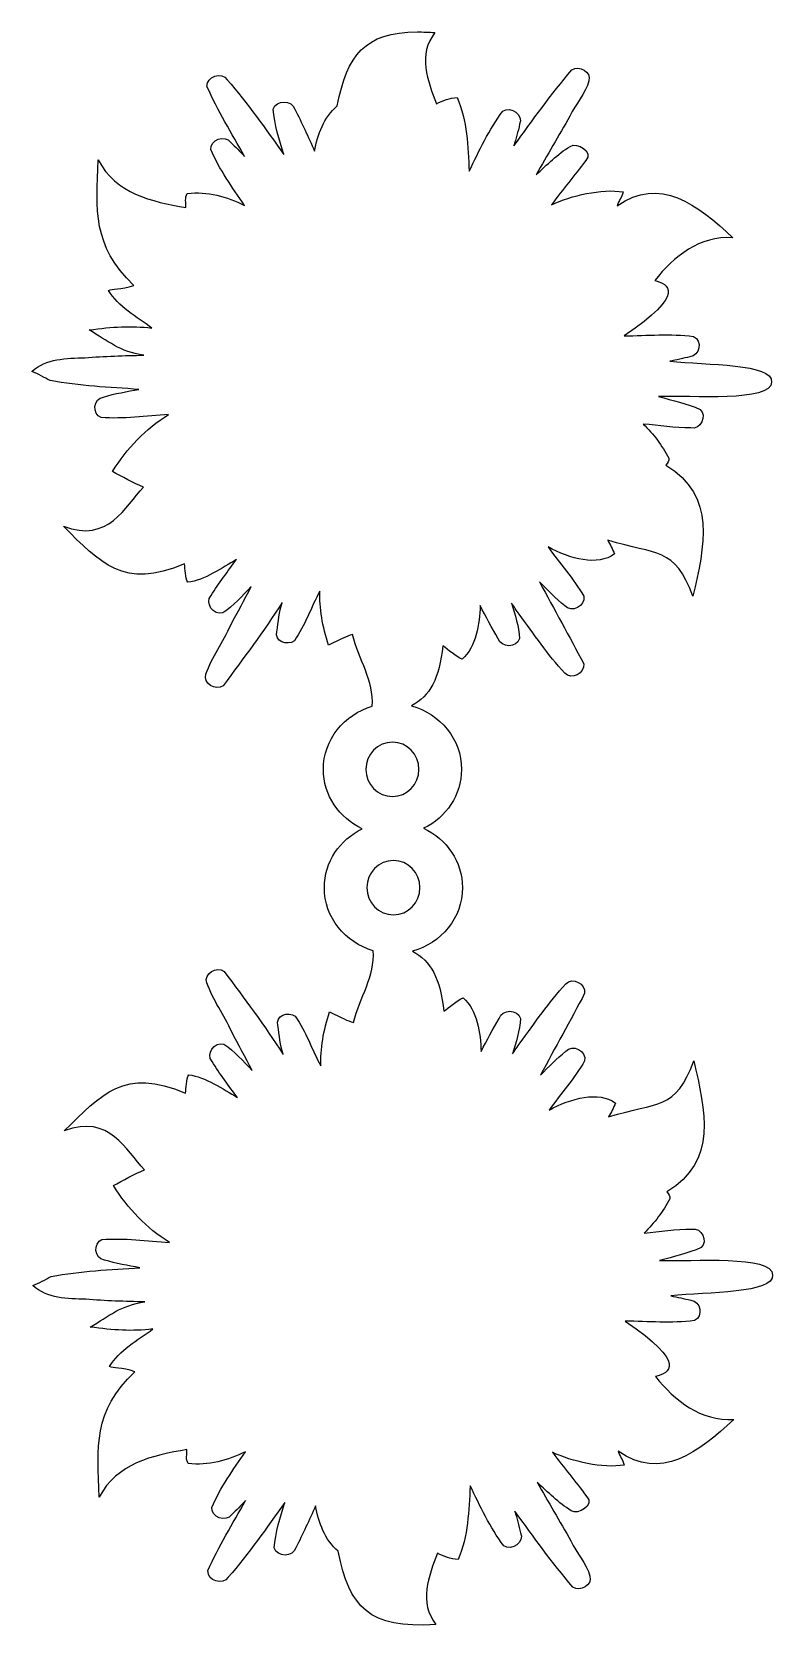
# Model space of a CAD drawing. Header units: centimetres. Extents: x -5.9 to 4.4, y -10.4 to 11.8.
import ezdxf

# ---------------------------------------------------------------- set-up
doc = ezdxf.new("R2010")
doc.units = ezdxf.units.CM
doc.header["$MEASUREMENT"] = 0
doc.layers.add('Layer 1', color=7, linetype='Continuous')

msp = doc.modelspace()

# ---------------------------------------------------------------- linework, layer by layer
at = {"layer": 'Layer 1', "color": 36}
for points, knots in [([(-0.53867, 11.8311), (-1.27542, 11.82613), (-1.51147, 11.51332), (-1.65298, 10.80526), (-1.65298, 10.80526), (-1.83836, 10.64705), (-1.92538, 10.40709), (-1.96663, 10.17552), (-1.96663, 10.17552), (-2.05515, 10.37087), (-2.14167, 10.56757), (-2.24282, 10.75803), (-2.24282, 10.75803), (-2.2774, 10.8906), (-2.50324, 10.89087), (-2.54068, 10.76018), (-2.54068, 10.76018), (-2.52718, 10.54439), (-2.45638, 10.33403), (-2.39487, 10.12686), (-2.39487, 10.12686), (-2.64445, 10.48233), (-2.89568, 10.83828), (-3.18047, 11.16773), (-3.18047, 11.16773), (-3.25489, 11.28906), (-3.47459, 11.21114), (-3.4629, 11.07398), (-3.4629, 11.07398), (-3.3137, 10.7393), (-3.11873, 10.4232), (-2.9399, 10.10146), (-2.9399, 10.10146), (-3.00152, 10.16883), (-3.06618, 10.23369), (-3.13162, 10.29718), (-3.13162, 10.29718), (-3.21102, 10.40923), (-3.4218, 10.33211), (-3.40891, 10.19699), (-3.40891, 10.19699), (-3.29108, 9.92033), (-3.11025, 9.67254), (-2.94137, 9.42233), (-2.94137, 9.42233), (-3.18381, 9.54458), (-3.46122, 9.62268), (-3.73578, 9.58549), (-3.73578, 9.58549), (-3.77495, 9.5288), (-3.75246, 9.45671), (-3.75488, 9.39335), (-3.75488, 9.39335), (-4.23952, 9.47248), (-4.72713, 9.58701), (-4.97496, 10.05351), (-4.97496, 10.05351), (-5.00088, 9.3541), (-5.05986, 8.87238), (-4.48024, 8.31098), (-4.48024, 8.31098), (-4.65749, 8.24947), (-4.78706, 8.26558), (-4.82988, 8.23834), (-4.82988, 8.23834), (-4.70221, 8.01942), (-4.43424, 7.86855), (-4.22865, 7.71737), (-4.22865, 7.71737), (-4.52162, 7.75362), (-4.77249, 7.73496), (-5.09946, 7.69125), (-5.09946, 7.69125), (-4.84225, 7.53978), (-4.67302, 7.38782), (-4.34104, 7.34024), (-4.34104, 7.34024), (-4.61372, 7.33626), (-4.88636, 7.32623), (-5.15822, 7.30517), (-5.15822, 7.30517), (-5.41271, 7.29705), (-5.7008, 7.29664), (-5.89534, 7.11267), (-5.89534, 7.11267), (-5.80492, 7.08187), (-5.72664, 7.02909), (-5.64082, 6.98887), (-5.64082, 6.98887), (-5.23563, 6.91251), (-4.81958, 6.89236), (-4.40752, 6.86578), (-4.40752, 6.86578), (-4.57388, 6.83709), (-4.74052, 6.80735), (-4.90224, 6.75951), (-4.90224, 6.75951), (-5.04251, 6.74277), (-5.06186, 6.52436), (-4.93529, 6.47362), (-4.93529, 6.47362), (-4.62312, 6.45267), (-4.30858, 6.49399), (-3.99654, 6.51441), (-3.99654, 6.51441), (-4.31959, 6.31808), (-4.57579, 6.04283), (-4.77553, 5.7258), (-4.77553, 5.7258), (-4.65336, 5.65774), (-4.47459, 5.55924), (-4.34435, 5.50754), (-4.34435, 5.50754), (-4.60028, 5.23865), (-4.82945, 4.72667), (-5.45866, 4.96331), (-5.45866, 4.96331), (-4.94517, 4.46237), (-4.6222, 4.07546), (-3.77581, 4.44198), (-3.77581, 4.44198), (-3.76329, 4.37452), (-3.76651, 4.24518), (-3.72953, 4.1865), (-3.72953, 4.1865), (-3.49444, 4.21417), (-3.25516, 4.38608), (-3.05228, 4.50316), (-3.05228, 4.50316), (-3.17217, 4.33715), (-3.29963, 4.17592), (-3.40486, 4.0008), (-3.40486, 4.0008), (-3.49818, 3.89925), (-3.37283, 3.72272), (-3.24326, 3.75892), (-3.24326, 3.75892), (-3.0924, 3.85717), (-2.97272, 3.9975), (-2.84771, 4.12639), (-2.84771, 4.12639), (-2.94204, 3.94724), (-3.03688, 3.76856), (-3.13235, 3.59003), (-3.13235, 3.59003), (-3.23815, 3.3585), (-3.39482, 3.15009), (-3.47759, 2.90876), (-3.47759, 2.90876), (-3.52533, 2.7817), (-3.34196, 2.67176), (-3.23739, 2.74882), (-3.23739, 2.74882), (-2.95176, 3.13221), (-2.67687, 3.50361), (-2.41617, 3.90419), (-2.41617, 3.90419), (-2.46502, 3.77098), (-2.46617, 3.63911), (-2.49073, 3.49915), (-2.49073, 3.49915), (-2.5311, 3.37189), (-2.35033, 3.29629), (-2.24833, 3.37249), (-2.24833, 3.37249), (-2.09975, 3.58411), (-2.01797, 3.836), (-1.89281, 4.0627), (-1.89281, 4.0627), (-1.90056, 3.83157), (-1.85853, 3.56903), (-1.77161, 3.31202), (-1.77161, 3.31202), (-1.5896, 3.40028), (-1.52972, 3.43377), (-1.4418, 3.46015), (-1.4418, 3.46015), (-1.3506, 3.10741), (-1.14283, 2.8183), (-1.16488, 2.46365), (-1.16488, 2.46365), (-1.55863, 2.34924), (-1.84507, 1.99993), (-1.84507, 1.5863), (-1.84507, 1.5863), (-1.84507, 1.22375), (-1.62467, 0.9105), (-1.30518, 0.76155), (-1.30518, 0.76155), (-1.61756, 0.61021), (-1.83148, 0.30045), (-1.83148, -0.05712), (-1.83148, -0.05712), (-1.83148, -0.47075), (-1.54504, -0.82006), (-1.15129, -0.93447), (-1.15129, -0.93447), (-1.12924, -1.28912), (-1.33701, -1.57823), (-1.42821, -1.93097), (-1.42821, -1.93097), (-1.51614, -1.90459), (-1.57601, -1.8711), (-1.75802, -1.78284), (-1.75802, -1.78284), (-1.84493, -2.03985), (-1.88697, -2.30239), (-1.87922, -2.53352), (-1.87922, -2.53352), (-2.00438, -2.30681), (-2.08616, -2.05492), (-2.23474, -1.84331), (-2.23474, -1.84331), (-2.33674, -1.76711), (-2.51751, -1.84272), (-2.47714, -1.96997), (-2.47714, -1.96997), (-2.45258, -2.10993), (-2.45143, -2.2418), (-2.40258, -2.37501), (-2.40258, -2.37501), (-2.66328, -1.97444), (-2.93817, -1.60303), (-3.2238, -1.21964), (-3.2238, -1.21964), (-3.32837, -1.14258), (-3.51173, -1.25252), (-3.464, -1.37958), (-3.464, -1.37958), (-3.38123, -1.62091), (-3.22457, -1.82932), (-3.11876, -2.06085), (-3.11876, -2.06085), (-3.0233, -2.23938), (-2.92846, -2.41805), (-2.83412, -2.59721), (-2.83412, -2.59721), (-2.95913, -2.46832), (-3.07881, -2.32799), (-3.22967, -2.22974), (-3.22967, -2.22974), (-3.35925, -2.19354), (-3.48459, -2.37007), (-3.39127, -2.47162), (-3.39127, -2.47162), (-3.28603, -2.64674), (-3.15858, -2.80797), (-3.03869, -2.97398), (-3.03869, -2.97398), (-3.24157, -2.8569), (-3.48086, -2.68499), (-3.71594, -2.65732), (-3.71594, -2.65732), (-3.75292, -2.716), (-3.7497, -2.84534), (-3.76222, -2.9128), (-3.76222, -2.9128), (-4.6086, -2.54628), (-4.93157, -2.93319), (-5.44506, -3.43413), (-5.44506, -3.43413), (-4.81586, -3.19749), (-4.58669, -3.70947), (-4.33075, -3.97836), (-4.33075, -3.97836), (-4.46099, -4.03006), (-4.63976, -4.12856), (-4.76193, -4.19662), (-4.76193, -4.19662), (-4.5622, -4.51365), (-4.306, -4.7889), (-3.98294, -4.98523), (-3.98294, -4.98523), (-4.29498, -4.96481), (-4.60952, -4.9235), (-4.92169, -4.94444), (-4.92169, -4.94444), (-5.04825, -4.99518), (-5.02891, -5.21359), (-4.88864, -5.23033), (-4.88864, -5.23033), (-4.72692, -5.27817), (-4.56028, -5.30791), (-4.39392, -5.3366), (-4.39392, -5.3366), (-4.80598, -5.36318), (-5.22204, -5.38333), (-5.62722, -5.45969), (-5.62722, -5.45969), (-5.71304, -5.49991), (-5.79132, -5.55269), (-5.88174, -5.58349), (-5.88174, -5.58349), (-5.6872, -5.76746), (-5.39912, -5.76787), (-5.14462, -5.77599), (-5.14462, -5.77599), (-4.87275, -5.79705), (-4.60012, -5.80707), (-4.32744, -5.81106), (-4.32744, -5.81106), (-4.65942, -5.85864), (-4.82865, -6.0106), (-5.08586, -6.16207), (-5.08586, -6.16207), (-4.7589, -6.20578), (-4.50802, -6.22444), (-4.21505, -6.18819), (-4.21505, -6.18819), (-4.42064, -6.33937), (-4.68861, -6.49024), (-4.81628, -6.70916), (-4.81628, -6.70916), (-4.77346, -6.73639), (-4.64389, -6.72029), (-4.46664, -6.7818), (-4.46664, -6.7818), (-5.04626, -7.3432), (-4.98728, -7.82492), (-4.96136, -8.52433), (-4.96136, -8.52433), (-4.71353, -8.05783), (-4.22592, -7.9433), (-3.74128, -7.86417), (-3.74128, -7.86417), (-3.73886, -7.92753), (-3.76136, -7.99963), (-3.72218, -8.05631), (-3.72218, -8.05631), (-3.44762, -8.09349), (-3.17021, -8.0154), (-2.92777, -7.89315), (-2.92777, -7.89315), (-3.09665, -8.14335), (-3.27747, -8.39114), (-3.39531, -8.66781), (-3.39531, -8.66781), (-3.4082, -8.80292), (-3.19742, -8.88005), (-3.11802, -8.768), (-3.11802, -8.768), (-3.05258, -8.70451), (-2.98792, -8.63965), (-2.9263, -8.57228), (-2.9263, -8.57228), (-3.10512, -8.89403), (-3.3001, -9.21012), (-3.4493, -9.54481), (-3.4493, -9.54481), (-3.46099, -9.68197), (-3.24129, -9.75989), (-3.16687, -9.63856), (-3.16687, -9.63856), (-2.88208, -9.30911), (-2.63085, -8.95316), (-2.38127, -8.59769), (-2.38127, -8.59769), (-2.44278, -8.80487), (-2.51357, -9.01522), (-2.52708, -9.23101), (-2.52708, -9.23101), (-2.48964, -9.3617), (-2.26381, -9.36143), (-2.22922, -9.22886), (-2.22922, -9.22886), (-2.12807, -9.0384), (-2.04155, -8.8417), (-1.95303, -8.64635), (-1.95303, -8.64635), (-1.91178, -8.87792), (-1.82476, -9.11789), (-1.63938, -9.27609), (-1.63938, -9.27609), (-1.48324, -10.0574), (-1.21223, -10.35746), (-0.2801, -10.2937), (-0.2801, -10.2937), (-0.52146, -9.99307), (-0.38104, -9.61977), (-0.25806, -9.3015), (-0.25806, -9.3015), (-0.17181, -9.35286), (-0.07461, -9.38622), (0.02694, -9.39059), (0.02694, -9.39059), (0.16733, -9.06845), (0.17849, -8.71246), (0.19478, -8.36726), (0.19478, -8.36726), (0.33639, -8.65227), (0.4691, -8.94635), (0.66122, -9.20167), (0.66122, -9.20167), (0.77402, -9.27798), (0.95403, -9.1475), (0.89664, -9.02062), (0.89664, -9.02062), (0.87339, -8.91944), (0.84691, -8.81747), (0.81584, -8.71827), (0.81584, -8.71827), (1.07633, -9.07633), (1.33319, -9.43887), (1.622, -9.77452), (1.622, -9.77452), (1.72261, -9.84467), (1.89811, -9.74899), (1.85963, -9.6246), (1.85963, -9.6246), (1.81233, -9.44241), (1.67305, -9.30179), (1.5963, -9.13297), (1.5963, -9.13297), (1.43755, -8.86235), (1.28, -8.59122), (1.12619, -8.31788), (1.12619, -8.31788), (1.27668, -8.45697), (1.42363, -8.60549), (1.59997, -8.7129), (1.59997, -8.7129), (1.68706, -8.77821), (1.92962, -8.63629), (1.81776, -8.51861), (1.81776, -8.51861), (1.64781, -8.29072), (1.50867, -8.13086), (1.33847, -7.9021), (1.33847, -7.9021), (1.60889, -8.02875), (2.03669, -8.12908), (2.33709, -8.07993), (2.33709, -8.07993), (2.31354, -7.99563), (2.27572, -7.96867), (2.25372, -7.88564), (2.25372, -7.88564), (2.83422, -8.30598), (3.37462, -7.9058), (3.85907, -7.44375), (3.85907, -7.44375), (3.40133, -7.47564), (3.0381, -7.18307), (2.77341, -6.84943), (2.77341, -6.84943), (2.95562, -6.80129), (3.23207, -6.67399), (2.34774, -6.07871), (2.34774, -6.07871), (2.66908, -6.08546), (2.99469, -6.11091), (3.31367, -6.07191), (3.31367, -6.07191), (3.43949, -6.01572), (3.40133, -5.79933), (3.26188, -5.78996), (3.26188, -5.78996), (3.16959, -5.76568), (3.07637, -5.74583), (2.98239, -5.72877), (2.98239, -5.72877), (3.49673, -5.67255), (4.41901, -5.69782), (4.3986, -5.43894), (4.3986, -5.43894), (4.39876, -5.15505), (3.27788, -5.25305), (2.82777, -5.23749), (2.82777, -5.23749), (3.02076, -5.18287), (3.22245, -5.1414), (3.40365, -5.05859), (3.40365, -5.05859), (3.50379, -4.96934), (3.41381, -4.77209), (3.27437, -4.80025), (3.27437, -4.80025), (3.05243, -4.79941), (2.83328, -4.83878), (2.61254, -4.85535), (2.61254, -4.85535), (2.75726, -4.71922), (2.87667, -4.55411), (2.96953, -4.3809), (2.96953, -4.3809), (2.97443, -4.34447), (2.95758, -4.30822), (2.92913, -4.28501), (2.92913, -4.28501), (3.63772, -3.85416), (3.46368, -3.15692), (3.30412, -2.46233), (3.30412, -2.46233), (3.04659, -3.15541), (2.80909, -3.0283), (2.12003, -3.24164), (2.12003, -3.24164), (2.15369, -3.17982), (2.19004, -3.1173), (2.21332, -3.04985), (2.21332, -3.04985), (1.98307, -2.87706), (1.59672, -2.98214), (1.2911, -3.14753), (1.2911, -3.14753), (1.45771, -2.92159), (1.64524, -2.7053), (1.78655, -2.46304), (1.78655, -2.46304), (1.81798, -2.32937), (1.61555, -2.22188), (1.52322, -2.32994), (1.52322, -2.32994), (1.39744, -2.4306), (1.28609, -2.54692), (1.17431, -2.66234), (1.17431, -2.66234), (1.37281, -2.27951), (1.59097, -1.90678), (1.78655, -1.52343), (1.78655, -1.52343), (1.80619, -1.39473), (1.61592, -1.29223), (1.52395, -1.39498), (1.52395, -1.39498), (1.28616, -1.6469), (1.09566, -1.93841), (0.8893, -2.21401), (0.8893, -2.21401), (0.85369, -2.26465), (0.8183, -2.31561), (0.78353, -2.36679), (0.78353, -2.36679), (0.82889, -2.20538), (0.88885, -2.04143), (0.89592, -1.87373), (0.89592, -1.87373), (0.85709, -1.74333), (0.63806, -1.74133), (0.59843, -1.87266), (0.59843, -1.87266), (0.50776, -2.02184), (0.4284, -2.17745), (0.34758, -2.33244), (0.34758, -2.33244), (0.34061, -2.077), (0.2963, -1.76161), (0.09637, -1.58784), (0.09637, -1.58784), (0.01529, -1.62353), (-0.10105, -1.72107), (-0.171, -1.77497), (-0.171, -1.77497), (-0.21838, -1.32021), (-0.34752, -1.07494), (-0.60769, -0.93913), (-0.60769, -0.93913), (-0.20582, -0.82959), (0.08829, -0.47627), (0.08829, -0.05713), (0.08829, -0.05713), (0.08829, 0.30574), (-0.13207, 0.61927), (-0.45197, 0.76798), (-0.45197, 0.76798), (-0.13942, 0.91917), (0.0747, 1.22857), (0.0747, 1.58629), (0.0747, 1.58629), (0.0747, 2.00543), (-0.21941, 2.35875), (-0.62128, 2.46829), (-0.62128, 2.46829), (-0.36111, 2.60411), (-0.23197, 2.84937), (-0.18459, 3.30413), (-0.18459, 3.30413), (-0.11463, 3.25023), (0.0017, 3.15269), (0.08278, 3.117), (0.08278, 3.117), (0.28272, 3.29077), (0.32703, 3.60616), (0.33399, 3.8616), (0.33399, 3.8616), (0.41481, 3.7066), (0.49417, 3.551), (0.58484, 3.40182), (0.58484, 3.40182), (0.62447, 3.27049), (0.8435, 3.2725), (0.88233, 3.40289), (0.88233, 3.40289), (0.87527, 3.57059), (0.81531, 3.73454), (0.76994, 3.89595), (0.76994, 3.89595), (0.80472, 3.84476), (0.8401, 3.7938), (0.87571, 3.74317), (0.87571, 3.74317), (1.08207, 3.46757), (1.27256, 3.17606), (1.51036, 2.92414), (1.51036, 2.92414), (1.60233, 2.8214), (1.7926, 2.9239), (1.77296, 3.05259), (1.77296, 3.05259), (1.57738, 3.43593), (1.35922, 3.80867), (1.16071, 4.1915), (1.16071, 4.1915), (1.27249, 4.07608), (1.38384, 3.95976), (1.50962, 3.8591), (1.50962, 3.8591), (1.60195, 3.75104), (1.80438, 3.85854), (1.77295, 3.9922), (1.77295, 3.9922), (1.63164, 4.23446), (1.44411, 4.45075), (1.2775, 4.67669), (1.2775, 4.67669), (1.58312, 4.51129), (1.96947, 4.40622), (2.19972, 4.57901), (2.19972, 4.57901), (2.17644, 4.64645), (2.14009, 4.70897), (2.10643, 4.7708), (2.10643, 4.7708), (2.79549, 4.55747), (3.03298, 4.68457), (3.29052, 3.99149), (3.29052, 3.99149), (3.45009, 4.68608), (3.62413, 5.38332), (2.91553, 5.81417), (2.91553, 5.81417), (2.94398, 5.83739), (2.96083, 5.87363), (2.95593, 5.91006), (2.95593, 5.91006), (2.86307, 6.08327), (2.74366, 6.24839), (2.59894, 6.38452), (2.59894, 6.38452), (2.81967, 6.36795), (3.03883, 6.32857), (3.26077, 6.32942), (3.26077, 6.32942), (3.40021, 6.30126), (3.49019, 6.49851), (3.39005, 6.58776), (3.39005, 6.58776), (3.20884, 6.67058), (3.00716, 6.71204), (2.81417, 6.76666), (2.81417, 6.76666), (3.26427, 6.78221), (4.38515, 6.68422), (4.385, 6.96811), (4.385, 6.96811), (4.40541, 7.22698), (3.48314, 7.20172), (2.96879, 7.25794), (2.96879, 7.25794), (3.06277, 7.27499), (3.156, 7.29485), (3.24828, 7.31913), (3.24828, 7.31913), (3.38772, 7.3285), (3.42589, 7.54489), (3.30007, 7.60108), (3.30007, 7.60108), (2.98109, 7.64008), (2.65548, 7.61463), (2.33414, 7.60788), (2.33414, 7.60788), (3.21847, 8.20316), (2.94202, 8.33046), (2.75981, 8.3786), (2.75981, 8.3786), (3.0245, 8.71224), (3.38773, 9.00481), (3.84547, 8.97292), (3.84547, 8.97292), (3.36102, 9.43497), (2.82062, 9.83516), (2.24012, 9.41481), (2.24012, 9.41481), (2.26212, 9.49784), (2.29994, 9.5248), (2.32349, 9.6091), (2.32349, 9.6091), (2.0231, 9.65825), (1.5953, 9.55792), (1.32487, 9.43127), (1.32487, 9.43127), (1.49508, 9.66003), (1.63422, 9.81989), (1.80416, 10.04777), (1.80416, 10.04777), (1.91601, 10.16545), (1.67346, 10.30737), (1.58637, 10.24206), (1.58637, 10.24206), (1.41003, 10.13465), (1.26308, 9.98613), (1.11259, 9.84704), (1.11259, 9.84704), (1.2664, 10.12038), (1.42395, 10.39151), (1.5827, 10.66213), (1.5827, 10.66213), (1.65945, 10.83095), (1.79874, 10.97157), (1.84604, 11.15376), (1.84604, 11.15376), (1.88452, 11.27815), (1.70903, 11.37383), (1.60841, 11.30368), (1.60841, 11.30368), (1.31959, 10.96803), (1.06274, 10.60548), (0.80224, 10.24743), (0.80224, 10.24743), (0.83331, 10.34663), (0.85979, 10.4486), (0.88304, 10.54978), (0.88304, 10.54978), (0.94043, 10.67667), (0.76042, 10.80714), (0.64762, 10.73083), (0.64762, 10.73083), (0.4555, 10.4755), (0.3228, 10.18143), (0.18118, 9.89642), (0.18118, 9.89642), (0.16489, 10.24162), (0.15372, 10.59762), (0.01334, 10.91975), (0.01334, 10.91975), (-0.08821, 10.91538), (-0.18541, 10.88201), (-0.27166, 10.83065), (-0.27166, 10.83065), (-0.39463, 11.14893), (-0.53505, 11.52222), (-0.2937, 11.82286), (-0.2937, 11.82286), (-0.38109, 11.82884), (-0.46246, 11.8316), (-0.53867, 11.83109), (-0.53867, 11.83109), (-0.53867, 11.83109), (-0.53867, 11.8311), (-0.53867, 11.8311)], [0, 0, 0, 0, 0.0052356, 0.0052356, 0.0052356, 0.0052356, 0.0104712, 0.0104712, 0.0104712, 0.0104712, 0.01570681, 0.01570681, 0.01570681, 0.01570681, 0.02094241, 0.02094241, 0.02094241, 0.02094241, 0.02617801, 0.02617801, 0.02617801, 0.02617801, 0.03141361, 0.03141361, 0.03141361, 0.03141361, 0.03664921, 0.03664921, 0.03664921, 0.03664921, 0.04188482, 0.04188482, 0.04188482, 0.04188482, 0.04712042, 0.04712042, 0.04712042, 0.04712042, 0.05235602, 0.05235602, 0.05235602, 0.05235602, 0.05759162, 0.05759162, 0.05759162, 0.05759162, 0.06282723, 0.06282723, 0.06282723, 0.06282723, 0.06806283, 0.06806283, 0.06806283, 0.06806283, 0.07329843, 0.07329843, 0.07329843, 0.07329843, 0.07853403, 0.07853403, 0.07853403, 0.07853403, 0.08376963, 0.08376963, 0.08376963, 0.08376963, 0.08900524, 0.08900524, 0.08900524, 0.08900524, 0.09424084, 0.09424084, 0.09424084, 0.09424084, 0.09947644, 0.09947644, 0.09947644, 0.09947644, 0.10471204, 0.10471204, 0.10471204, 0.10471204, 0.10994764, 0.10994764, 0.10994764, 0.10994764, 0.11518325, 0.11518325, 0.11518325, 0.11518325, 0.12041885, 0.12041885, 0.12041885, 0.12041885, 0.12565445, 0.12565445, 0.12565445, 0.12565445, 0.13089005, 0.13089005, 0.13089005, 0.13089005, 0.13612565, 0.13612565, 0.13612565, 0.13612565, 0.14136126, 0.14136126, 0.14136126, 0.14136126, 0.14659686, 0.14659686, 0.14659686, 0.14659686, 0.15183246, 0.15183246, 0.15183246, 0.15183246, 0.15706806, 0.15706806, 0.15706806, 0.15706806, 0.16230366, 0.16230366, 0.16230366, 0.16230366, 0.16753927, 0.16753927, 0.16753927, 0.16753927, 0.17277487, 0.17277487, 0.17277487, 0.17277487, 0.17801047, 0.17801047, 0.17801047, 0.17801047, 0.18324607, 0.18324607, 0.18324607, 0.18324607, 0.18848168, 0.18848168, 0.18848168, 0.18848168, 0.19371728, 0.19371728, 0.19371728, 0.19371728, 0.19895288, 0.19895288, 0.19895288, 0.19895288, 0.20418848, 0.20418848, 0.20418848, 0.20418848, 0.20942408, 0.20942408, 0.20942408, 0.20942408, 0.21465969, 0.21465969, 0.21465969, 0.21465969, 0.21989529, 0.21989529, 0.21989529, 0.21989529, 0.22513089, 0.22513089, 0.22513089, 0.22513089, 0.23036649, 0.23036649, 0.23036649, 0.23036649, 0.23560209, 0.23560209, 0.23560209, 0.23560209, 0.2408377, 0.2408377, 0.2408377, 0.2408377, 0.2460733, 0.2460733, 0.2460733, 0.2460733, 0.2513089, 0.2513089, 0.2513089, 0.2513089, 0.2565445, 0.2565445, 0.2565445, 0.2565445, 0.2617801, 0.2617801, 0.2617801, 0.2617801, 0.26701571, 0.26701571, 0.26701571, 0.26701571, 0.27225131, 0.27225131, 0.27225131, 0.27225131, 0.27748691, 0.27748691, 0.27748691, 0.27748691, 0.28272251, 0.28272251, 0.28272251, 0.28272251, 0.28795812, 0.28795812, 0.28795812, 0.28795812, 0.29319372, 0.29319372, 0.29319372, 0.29319372, 0.29842932, 0.29842932, 0.29842932, 0.29842932, 0.30366492, 0.30366492, 0.30366492, 0.30366492, 0.30890052, 0.30890052, 0.30890052, 0.30890052, 0.31413613, 0.31413613, 0.31413613, 0.31413613, 0.31937173, 0.31937173, 0.31937173, 0.31937173, 0.32460733, 0.32460733, 0.32460733, 0.32460733, 0.32984293, 0.32984293, 0.32984293, 0.32984293, 0.33507853, 0.33507853, 0.33507853, 0.33507853, 0.34031414, 0.34031414, 0.34031414, 0.34031414, 0.34554974, 0.34554974, 0.34554974, 0.34554974, 0.35078534, 0.35078534, 0.35078534, 0.35078534, 0.35602094, 0.35602094, 0.35602094, 0.35602094, 0.36125654, 0.36125654, 0.36125654, 0.36125654, 0.36649215, 0.36649215, 0.36649215, 0.36649215, 0.37172775, 0.37172775, 0.37172775, 0.37172775, 0.37696335, 0.37696335, 0.37696335, 0.37696335, 0.38219895, 0.38219895, 0.38219895, 0.38219895, 0.38743455, 0.38743455, 0.38743455, 0.38743455, 0.39267016, 0.39267016, 0.39267016, 0.39267016, 0.39790576, 0.39790576, 0.39790576, 0.39790576, 0.40314136, 0.40314136, 0.40314136, 0.40314136, 0.40837696, 0.40837696, 0.40837696, 0.40837696, 0.41361257, 0.41361257, 0.41361257, 0.41361257, 0.41884817, 0.41884817, 0.41884817, 0.41884817, 0.42408377, 0.42408377, 0.42408377, 0.42408377, 0.42931937, 0.42931937, 0.42931937, 0.42931937, 0.43455497, 0.43455497, 0.43455497, 0.43455497, 0.43979058, 0.43979058, 0.43979058, 0.43979058, 0.44502618, 0.44502618, 0.44502618, 0.44502618, 0.45026178, 0.45026178, 0.45026178, 0.45026178, 0.45549738, 0.45549738, 0.45549738, 0.45549738, 0.46073298, 0.46073298, 0.46073298, 0.46073298, 0.46596859, 0.46596859, 0.46596859, 0.46596859, 0.47120419, 0.47120419, 0.47120419, 0.47120419, 0.47643979, 0.47643979, 0.47643979, 0.47643979, 0.48167539, 0.48167539, 0.48167539, 0.48167539, 0.48691099, 0.48691099, 0.48691099, 0.48691099, 0.4921466, 0.4921466, 0.4921466, 0.4921466, 0.4973822, 0.4973822, 0.4973822, 0.4973822, 0.5026178, 0.5026178, 0.5026178, 0.5026178, 0.5078534, 0.5078534, 0.5078534, 0.5078534, 0.51308901, 0.51308901, 0.51308901, 0.51308901, 0.51832461, 0.51832461, 0.51832461, 0.51832461, 0.52356021, 0.52356021, 0.52356021, 0.52356021, 0.52879581, 0.52879581, 0.52879581, 0.52879581, 0.53403141, 0.53403141, 0.53403141, 0.53403141, 0.53926702, 0.53926702, 0.53926702, 0.53926702, 0.54450262, 0.54450262, 0.54450262, 0.54450262, 0.54973822, 0.54973822, 0.54973822, 0.54973822, 0.55497382, 0.55497382, 0.55497382, 0.55497382, 0.56020942, 0.56020942, 0.56020942, 0.56020942, 0.56544503, 0.56544503, 0.56544503, 0.56544503, 0.57068063, 0.57068063, 0.57068063, 0.57068063, 0.57591623, 0.57591623, 0.57591623, 0.57591623, 0.58115183, 0.58115183, 0.58115183, 0.58115183, 0.58638743, 0.58638743, 0.58638743, 0.58638743, 0.59162304, 0.59162304, 0.59162304, 0.59162304, 0.59685864, 0.59685864, 0.59685864, 0.59685864, 0.60209424, 0.60209424, 0.60209424, 0.60209424, 0.60732984, 0.60732984, 0.60732984, 0.60732984, 0.61256545, 0.61256545, 0.61256545, 0.61256545, 0.61780105, 0.61780105, 0.61780105, 0.61780105, 0.62303665, 0.62303665, 0.62303665, 0.62303665, 0.62827225, 0.62827225, 0.62827225, 0.62827225, 0.63350785, 0.63350785, 0.63350785, 0.63350785, 0.63874346, 0.63874346, 0.63874346, 0.63874346, 0.64397906, 0.64397906, 0.64397906, 0.64397906, 0.64921466, 0.64921466, 0.64921466, 0.64921466, 0.65445026, 0.65445026, 0.65445026, 0.65445026, 0.65968586, 0.65968586, 0.65968586, 0.65968586, 0.66492147, 0.66492147, 0.66492147, 0.66492147, 0.67015707, 0.67015707, 0.67015707, 0.67015707, 0.67539267, 0.67539267, 0.67539267, 0.67539267, 0.68062827, 0.68062827, 0.68062827, 0.68062827, 0.68586387, 0.68586387, 0.68586387, 0.68586387, 0.69109948, 0.69109948, 0.69109948, 0.69109948, 0.69633508, 0.69633508, 0.69633508, 0.69633508, 0.70157068, 0.70157068, 0.70157068, 0.70157068, 0.70680628, 0.70680628, 0.70680628, 0.70680628, 0.71204188, 0.71204188, 0.71204188, 0.71204188, 0.71727749, 0.71727749, 0.71727749, 0.71727749, 0.72251309, 0.72251309, 0.72251309, 0.72251309, 0.72774869, 0.72774869, 0.72774869, 0.72774869, 0.73298429, 0.73298429, 0.73298429, 0.73298429, 0.7382199, 0.7382199, 0.7382199, 0.7382199, 0.7434555, 0.7434555, 0.7434555, 0.7434555, 0.7486911, 0.7486911, 0.7486911, 0.7486911, 0.7539267, 0.7539267, 0.7539267, 0.7539267, 0.7591623, 0.7591623, 0.7591623, 0.7591623, 0.76439791, 0.76439791, 0.76439791, 0.76439791, 0.76963351, 0.76963351, 0.76963351, 0.76963351, 0.77486911, 0.77486911, 0.77486911, 0.77486911, 0.78010471, 0.78010471, 0.78010471, 0.78010471, 0.78534031, 0.78534031, 0.78534031, 0.78534031, 0.79057592, 0.79057592, 0.79057592, 0.79057592, 0.79581152, 0.79581152, 0.79581152, 0.79581152, 0.80104712, 0.80104712, 0.80104712, 0.80104712, 0.80628272, 0.80628272, 0.80628272, 0.80628272, 0.81151832, 0.81151832, 0.81151832, 0.81151832, 0.81675393, 0.81675393, 0.81675393, 0.81675393, 0.82198953, 0.82198953, 0.82198953, 0.82198953, 0.82722513, 0.82722513, 0.82722513, 0.82722513, 0.83246073, 0.83246073, 0.83246073, 0.83246073, 0.83769634, 0.83769634, 0.83769634, 0.83769634, 0.84293194, 0.84293194, 0.84293194, 0.84293194, 0.84816754, 0.84816754, 0.84816754, 0.84816754, 0.85340314, 0.85340314, 0.85340314, 0.85340314, 0.85863874, 0.85863874, 0.85863874, 0.85863874, 0.86387435, 0.86387435, 0.86387435, 0.86387435, 0.86910995, 0.86910995, 0.86910995, 0.86910995, 0.87434555, 0.87434555, 0.87434555, 0.87434555, 0.87958115, 0.87958115, 0.87958115, 0.87958115, 0.88481675, 0.88481675, 0.88481675, 0.88481675, 0.89005236, 0.89005236, 0.89005236, 0.89005236, 0.89528796, 0.89528796, 0.89528796, 0.89528796, 0.90052356, 0.90052356, 0.90052356, 0.90052356, 0.90575916, 0.90575916, 0.90575916, 0.90575916, 0.91099476, 0.91099476, 0.91099476, 0.91099476, 0.91623037, 0.91623037, 0.91623037, 0.91623037, 0.92146597, 0.92146597, 0.92146597, 0.92146597, 0.92670157, 0.92670157, 0.92670157, 0.92670157, 0.93193717, 0.93193717, 0.93193717, 0.93193717, 0.93717277, 0.93717277, 0.93717277, 0.93717277, 0.94240838, 0.94240838, 0.94240838, 0.94240838, 0.94764398, 0.94764398, 0.94764398, 0.94764398, 0.95287958, 0.95287958, 0.95287958, 0.95287958, 0.95811518, 0.95811518, 0.95811518, 0.95811518, 0.96335079, 0.96335079, 0.96335079, 0.96335079, 0.96858639, 0.96858639, 0.96858639, 0.96858639, 0.97382199, 0.97382199, 0.97382199, 0.97382199, 0.97905759, 0.97905759, 0.97905759, 0.97905759, 0.98429319, 0.98429319, 0.98429319, 0.98429319, 0.9895288, 0.9895288, 0.9895288, 0.9895288, 1, 1, 1, 1]), ([(-0.88501, 1.96415), (-0.6811, 1.96415), (-0.5159, 1.7949), (-0.5159, 1.5863), (-0.5159, 1.5863), (-0.5159, 1.37771), (-0.6811, 1.20881), (-0.88501, 1.20881), (-0.88501, 1.20881), (-1.08892, 1.20881), (-1.25449, 1.3777), (-1.25449, 1.5863), (-1.25449, 1.5863), (-1.25449, 1.79489), (-1.08893, 1.96415), (-0.88501, 1.96415)], [0, 0, 0, 0, 0.2, 0.2, 0.2, 0.2, 0.4, 0.4, 0.4, 0.4, 0.6, 0.6, 0.6, 0.6, 1, 1, 1, 1]), ([(-0.87142, 0.32037), (-0.66751, 0.32037), (-0.50231, 0.15148), (-0.50231, -0.05712), (-0.50231, -0.05712), (-0.50231, -0.26571), (-0.6675, -0.43497), (-0.87142, -0.43497), (-0.87142, -0.43497), (-1.07533, -0.43497), (-1.2409, -0.26572), (-1.2409, -0.05712), (-1.2409, -0.05712), (-1.2409, 0.15147), (-1.07534, 0.32037), (-0.87142, 0.32037)], [0, 0, 0, 0, 0.2, 0.2, 0.2, 0.2, 0.4, 0.4, 0.4, 0.4, 0.6, 0.6, 0.6, 0.6, 1, 1, 1, 1])]:
    msp.add_open_spline(points, degree=3, knots=knots, dxfattribs=at)

doc.saveas('drawing.dxf')
